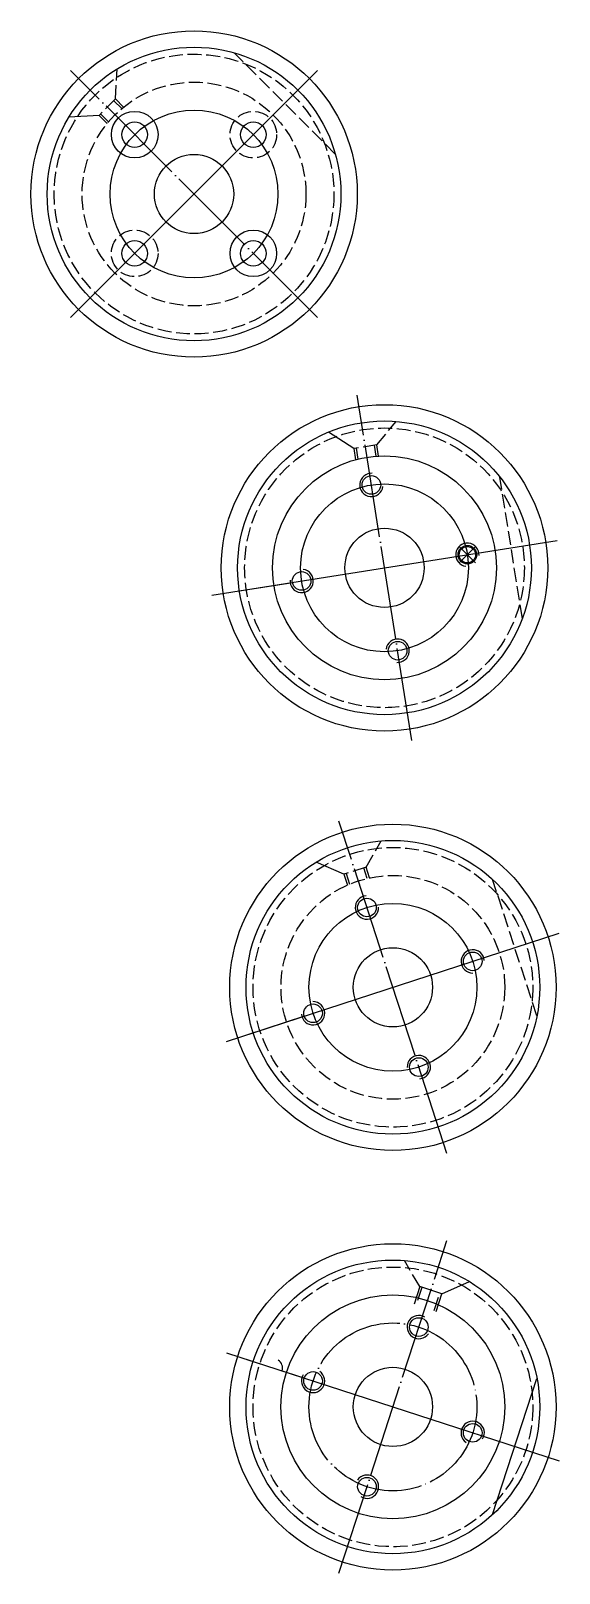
# Model space of a CAD drawing. Extents: x 177 to 290, y 462 to 793.
import ezdxf

# ---------------------------------------------------------------- set-up
doc = ezdxf.new("R2010")
doc.units = 0
doc.header["$MEASUREMENT"] = 0
doc.linetypes.add('CENTER', pattern=[22, 20, -1, 0, -1])
doc.linetypes.add('DASHED', pattern=[4, 3, -1])
doc.layers.get('0').update_dxf_attribs({"linetype": 'CONTINUOUS'})
doc.layers.add('$PARTREF_BOM', color=7, linetype='CONTINUOUS')
doc.styles.get("Standard").update_dxf_attribs({"font": 'txt.shx', "bigfont": 'chineset.shx'})

# ---------------------------------------------------------------- blocks, each defined once
blk = doc.blocks.new('PARTREF')
at = {"layer": '$PARTREF_BOM', "color": 2}
for p, q in [((-1.75, -1.75), (1.75, 1.75)), ((-1.75, 1.75), (1.75, -1.75))]:
    blk.add_line(p, q, dxfattribs=at)
blk.add_circle((0, 0), 1.75, dxfattribs=at)
at = {"layer": '$PARTREF_BOM', "color": 2, "flags": 1}
for tag, p in [('TAG5', (-16.09, -4.95)), ('TAG10', (-5.65, -5)), ('TAG15', (5.59, -4.74)), ('TAG4', (-16.09, -8.95)), ('TAG9', (-5.65, -9)), ('TAG14', (5.59, -8.74)), ('TAG3', (-16.09, -12.95)), ('TAG8', (-5.65, -13)), ('TAG13', (5.59, -12.74)), ('TAG2', (-16.09, -16.95)), ('TAG7', (-5.65, -17)), ('TAG12', (5.59, -16.74)), ('TAG1', (-16.09, -20.95)), ('TAG6', (-5.65, -21)), ('TAG11', (5.59, -20.74))]:
    blk.add_attdef(tag, p, '', height=2.5, dxfattribs=at)

msp = doc.modelspace()

# ---------------------------------------------------------------- linework, layer by layer
at = {"color": 3, "linetype": 'DASHED'}
for p, q in [((242.2, 766.41), (220.48, 788.14)), ((195.05, 778.21), (195.43, 784.68)), ((195.05, 778.21), (191.52, 774.67)), ((196.79, 776.48), (195.05, 778.21)), ((191.52, 774.67), (193.25, 772.94)), ((251.11, 704.02), (255.22, 709.04)), ((251.11, 704.02), (246.17, 703.24)), ((246.17, 703.24), (246.55, 700.82)), ((251.49, 701.61), (251.11, 704.02)), ((282.32, 666.77), (277.51, 697.11)), ((248.79, 613.46), (252.07, 619.06)), ((248.79, 613.46), (244.04, 611.91)), ((249.55, 611.13), (248.79, 613.46)), ((244.04, 611.91), (244.79, 609.59)), ((285.45, 581.54), (275.95, 610.76)), ((260.3, 523.46), (257.03, 529.06)), ((260.78, 523.3), (259.57, 519.59)), ((263.37, 518.35), (264.58, 522.07))]:
    msp.add_line(p, q, dxfattribs=at)
at = {"color": 1, "linetype": 'CENTER'}
for p, q in [((238.41, 731.31), (185.38, 784.35)), ((258.62, 640.6), (246.89, 714.68)), ((266.14, 551.99), (242.96, 623.32)), ((242.96, 461.99), (266.14, 533.32))]:
    msp.add_line(p, q, dxfattribs=at)
at = {"color": 7, "linetype": 'CONTINUOUS'}
for p, q in [((185.38, 731.31), (238.41, 784.35)), ((196.4, 776.15), (194.7, 777.85)), ((191.52, 774.67), (185.04, 774.3)), ((191.87, 775.02), (193.57, 773.33)), ((188.6, 734.53), (197.84, 743.77)), ((246.17, 703.24), (240.71, 706.74)), ((246.66, 703.32), (247.04, 700.95)), ((250.99, 701.57), (250.61, 703.94)), ((215.72, 671.77), (289.79, 683.5)), ((220.21, 672.48), (233.12, 674.53)), ((244.04, 611.91), (238.1, 614.52)), ((244.51, 612.07), (245.25, 609.78)), ((249.06, 611.02), (248.32, 613.3)), ((218.88, 576.07), (290.21, 599.24)), ((223.21, 577.48), (235.64, 581.51)), ((260.3, 523.46), (259.08, 519.7)), ((265.06, 521.91), (260.3, 523.46)), ((265.06, 521.91), (271, 524.52)), ((263.83, 518.15), (265.06, 521.91)), ((218.88, 509.24), (290.21, 486.07)), ((223.21, 507.84), (235.64, 503.8)), ((275.95, 474.55), (285.45, 503.77))]:
    msp.add_line(p, q, dxfattribs=at)
for centre, radius in [((211.9, 757.83), 35), ((211.9, 757.83), 31.5), ((211.9, 757.83), 18), ((199.17, 770.56), 5), ((199.17, 770.56), 2.75), ((224.62, 770.56), 2.75), ((211.9, 757.83), 8.5), ((199.17, 745.1), 2.75), ((224.62, 745.1), 5), ((224.62, 745.1), 2.75), ((252.75, 677.64), 35), ((252.75, 677.64), 31.5), ((252.75, 677.64), 24), ((252.75, 677.64), 18), ((249.94, 695.42), 2), ((252.75, 677.64), 8.5), ((270.53, 680.45), 2), ((234.98, 674.82), 2), ((255.57, 659.86), 2), ((254.55, 587.66), 35), ((254.55, 587.66), 31.5), ((254.55, 587.66), 18), ((248.99, 604.78), 2), ((254.55, 587.66), 8.5), ((271.67, 593.22), 2), ((237.43, 582.09), 2), ((260.11, 570.54), 2), ((254.55, 497.66), 35), ((254.55, 497.66), 31.5), ((254.55, 497.66), 24), ((260.11, 514.78), 2), ((237.43, 503.22), 2), ((254.55, 497.66), 8.5), ((271.67, 492.09), 2), ((248.99, 480.54), 2)]:
    msp.add_circle(centre, radius, dxfattribs=at)
at = {"color": 3, "linetype": 'DASHED'}
for centre, radius in [((211.9, 757.83), 30), ((211.9, 757.83), 24), ((224.62, 770.56), 5), ((199.17, 745.1), 5), ((252.75, 677.64), 30), ((254.55, 587.66), 30), ((254.55, 587.66), 24), ((254.55, 497.66), 30)]:
    msp.add_circle(centre, radius, dxfattribs=at)
at = {"color": 1, "linetype": 'CENTER'}
msp.add_circle((254.55, 497.66), 18, dxfattribs=at)
at = {"color": 7, "linetype": 'CONTINUOUS'}
for centre, radius, start, end in [((249.94, 695.42), 2.5, 85.5301, 352.1315), ((270.53, 680.45), 2.5, 355.5301, 262.1315), ((234.98, 674.82), 2.5, 175.5301, 82.1315), ((255.57, 659.86), 2.5, 265.5301, 172.1315), ((248.99, 604.78), 2.5, 94.5301, 1.1315), ((271.67, 593.22), 2.5, 4.5301, 271.1315), ((237.43, 582.09), 2.5, 184.5301, 91.1315), ((260.11, 570.54), 2.5, 274.5301, 181.1315), ((260.11, 514.78), 2.5, 58.5301, 325.1315), ((228.87, 506), 2, 342, 57.0099), ((237.43, 503.22), 2.5, 148.5301, 55.1315), ((271.67, 492.09), 2.5, 328.5301, 235.1315), ((248.99, 480.54), 2.5, 238.5301, 145.1315)]:
    msp.add_arc(centre, radius, start, end, dxfattribs=at)

# ---------------------------------------------------------------- block references
at = {"color": 7}
msp.add_blockref('PARTREF', (270.53, 680.45), dxfattribs=at)

doc.saveas('drawing.dxf')
